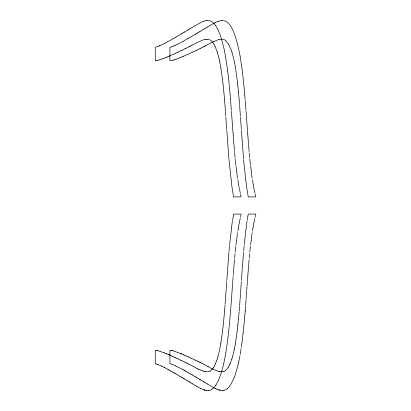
<?xml version="1.0" encoding="UTF-8"?>
<svg xmlns="http://www.w3.org/2000/svg" width="411" height="411" viewBox="0 0 411 411"><rect width="100%" height="100%" fill="white"/><g stroke="black" fill="none" stroke-linecap="round" stroke-linejoin="round"><path stroke-width="0.62" d="M227.632 269.241L228.912 252.375M242.264 269.051L243.533 252.375M233.278 274.851L234.496 259.387M227.607 269.621L227.504 271.039M242.213 269.811L242.187 270.186M247.89 275.057L249.097 259.582M240.486 293.737L241.329 281.828M239.726 304.078L240.034 299.943M241.432 280.4L242.089 271.419M247.874 275.262L247.818 276.074M225.1 304.176L225.428 299.742M225.85 294.029L226.723 281.622M226.805 280.502L227.463 271.517M225.834 294.225L225.798 294.708M239.711 304.274L239.664 304.947M246.071 299.429L246.929 287.628M247.047 286.102L247.314 282.444M224.668 309.75L225.038 305.044M225.464 299.244L225.767 295.098M231.434 299.634L232.302 287.726M232.415 286.205L233.083 277.487M233.217 275.771L233.14 276.783M239.294 309.658L239.598 305.81M240.086 299.244L240.389 295.098M240.435 294.517L240.404 294.903M245.249 310.166L245.583 305.825M247.345 282.038L247.694 277.589M224.653 309.935L224.529 311.466M230.622 310.269L230.972 305.722M231.403 300.04L231.367 300.549M232.379 286.714L232.328 287.423M242.171 270.376L242.136 270.849M245.233 310.372L245.203 310.773M245.655 304.911L245.958 300.955M230.607 310.469L230.52 311.579M231.008 305.214L231.352 300.754M239.269 310.028L239.181 311.106M244.771 316.126L245.1 312.083M246.004 300.349L245.978 300.652M246.98 287.017L246.949 287.423M247.802 276.279L247.735 277.086M244.756 316.326L244.591 318.232M245.187 310.973L245.167 311.276M245.151 311.481L245.115 311.882M229.009 251.285L229.538 245.578M230.479 312.083L229.353 324.921M243.656 250.957L244.149 245.686M234.594 258.283L235.041 253.618M237.003 236.931L237.08 236.048A10.547 2.728 90 0 1 237.363 233.828L237.584 232.616M249.23 258.082L249.657 253.618M251.624 236.931L251.702 236.048A10.547 2.728 90 0 1 251.984 233.828L252.184 232.703M236.988 237.126L236.942 237.62A11.955 3.093 90 0 1 236.705 239.592L236.618 240.122M246.22 227.545L246.343 226.163A16.815 4.351 -90 0 1 246.636 223.759L247.139 220.671M251.609 237.126L251.563 237.62A11.955 3.093 90 0 1 251.327 239.592L251.208 240.301M231.578 227.761L231.722 226.163A16.815 4.351 -90 0 1 232.015 223.759L232.523 220.671M224.514 311.641L224 317.39M246.199 227.761L246.153 228.269A11.323 2.928 90 0 1 245.948 229.965L245.87 230.468M239.12 311.821L238.621 317.39M231.563 227.966L231.532 228.269A11.323 2.928 90 0 1 231.326 229.965L231.265 230.381M223.985 317.564L223.8 319.445M238.606 317.564L238.39 319.707M244.576 318.433L243.975 324.921M229.615 244.807L231.234 230.55M235.21 251.938L235.827 246.158M244.257 244.586L245.845 230.638M249.826 251.938L250.438 246.256M229.312 325.317L229.117 327.182M237.918 324.181L238.37 319.881M237.897 324.371L237.861 324.752M243.934 325.317L243.702 327.475M223.23 324.844L223.748 319.881M237.841 324.937L237.733 325.949M243.168 332.36L243.682 327.67M223.209 325.034L223.142 325.676M228.542 332.458L229.05 327.767M243.148 332.556L243.107 332.951M228.521 332.653L228.403 333.732M228.007 337.231L228.336 334.313M227.987 337.426L227.581 340.791M243.086 333.146L242.988 334.02M223.091 326.128L222.634 330.372M235.971 244.899L236.587 240.301M237.712 326.128L237.239 330.521M250.592 244.899L251.193 240.389M242.968 334.215L242.418 339.07M222.618 330.521L222.485 331.626M237.219 330.67L237.116 331.554M222.443 331.99L222.248 333.46M237.08 331.847L236.864 333.46M242.356 339.553L242.192 340.889M242.166 341.079L241.843 343.411M227.509 341.361L226.595 347.639M238.637 226.343L238.755 225.526A11.462 2.969 -90 0 1 239.022 223.985L239.233 223.024M253.258 226.343L253.371 225.526A11.462 2.969 -90 0 1 253.644 223.985L253.839 223.106M233.52 214.527L233.587 214.074L241.098 214.074L240.928 214.979M238.601 226.615L238.308 228.439M248.141 214.527L248.208 214.074L255.714 214.074L255.55 214.979M253.222 226.615L252.929 228.439M221.082 341.531L221.591 338.037M221.714 337.179L222.192 333.835M221.693 337.349L221.652 337.606M235.703 341.531L236.186 338.207M236.335 337.179L236.813 333.835M236.31 337.349L236.274 337.606M233.484 214.799L233.237 216.356M221.036 341.839L220.907 342.723M248.105 214.799L247.859 216.356M235.657 341.839L235.56 342.512M241.283 347.177L241.817 343.596M240.517 352.232L241.087 348.466M225.88 352.325L226.523 348.102M235.539 342.656L235.498 342.938M240.486 352.417L240.183 354.323M220.887 342.866L220.835 343.211M225.855 352.504L225.593 354.143M220.799 343.416L220.697 344.074M235.421 343.416L235.308 344.141M220.656 344.331L219.155 351.862M235.287 344.269L234.527 348.323M232.652 219.875L233.191 216.628M247.288 219.762L247.812 216.628M225.521 354.59L225.418 355.217M237.856 231.033L238.293 228.521M252.477 231.033L252.899 228.603M225.387 355.397L223.738 363.565M239.947 355.751L238.894 361.099M234.506 348.456L234.162 350.141M240.836 215.482L240.481 217.214M255.452 215.482L255.103 217.214M238.878 361.187L238.344 363.643M239.546 221.55L240.235 218.344M254.168 221.55L254.856 218.344M239.479 221.883L239.269 222.865M254.101 221.883L253.89 222.865M217.45 358.294L217.517 357.981A6.586 1.706 -90 0 1 217.779 356.995L217.897 356.65M232.071 358.294L232.138 357.981A6.586 1.706 -90 0 1 232.4 356.995L232.503 356.702M233.802 351.744L234.131 350.264M233.695 352.222L232.534 356.599M219.063 352.284L217.917 356.599M223.702 363.725L223.291 365.471M238.303 363.802L237.835 365.785M223.178 365.944L221.303 372.505A10.357 2.682 -90 0 0 221.02 373.455L220.938 373.794M237.799 365.944L235.924 372.505A10.357 2.682 -90 0 0 235.642 373.455L235.493 374.067A8.955 2.317 90 0 1 235.102 375.279L234.224 377.473M220.923 373.861L220.871 374.067A8.955 2.317 90 0 1 220.481 375.279L219.602 377.473M216.54 360.909L217.172 359.235A4.809 1.243 -90 0 0 217.455 358.31M216.525 360.961L215.477 363.637M219.556 377.596L218.174 380.858M234.178 377.596L230.653 384.886M229.636 364.706L230.078 363.678M229.672 364.624L228.722 366.55M231.747 359.342L231.794 359.235A4.809 1.243 90 0 0 232.076 358.31M231.717 359.42L230.119 363.596M215.462 363.678L214.1 366.55M218.123 380.961L216.037 384.886M213.725 367.213L214.064 366.617M213.689 367.275L212.559 368.883L213.34 369.268M228.346 367.213L228.686 366.617M228.311 367.275L227.078 368.996L224.673 371.148M215.981 384.968L215.801 385.251M215.749 385.333L213.854 387.686L215.174 388.354M230.345 385.374L227.314 388.683M211.526 369.936L212.389 368.811M211.608 369.833L210.093 371.128M212.693 388.683L213.828 387.712L210.53 385.898M212.667 388.708L210.591 390.039M227.262 388.734L225.13 390.065M164.503 43.427L166.604 42.333M164.395 43.504L161.133 45.056M191.927 27.568L193.432 26.653M206.548 27.568L207.524 26.962M191.901 27.588L189.425 29.068M206.435 27.645L204.935 28.565M183.234 32.772L184.123 32.228M194.768 25.831L202.315 21.814M197.83 32.793L199.155 31.976M209.307 25.883L215.092 22.697M175.148 37.524L176.175 36.928M183.126 32.844L181.621 33.717M197.799 32.808L196.242 33.717M175.122 37.545L172.949 38.773M194.547 25.975L193.91 26.371M209.168 25.975L208.444 26.422M202.541 29.957L204.884 28.595M187.837 30.008L184.59 31.94M187.894 29.972L188.896 29.376M202.489 29.993L200.07 31.452M201.482 47.871L203.193 46.993M201.426 47.907L200.727 48.272M184.534 31.976L184.205 32.176M193.242 35.516L195.739 34.005M199.181 31.96L199.987 31.493M178.569 35.546L181.123 34.005M187.57 38.773L188.767 38.1M192.965 35.685L190.848 36.903M172.867 38.824L170.693 40.016M187.462 38.845L185.289 40.037M178.204 35.767L176.093 36.975M165.006 57.879L166.506 57.227M179.628 57.879L181.744 57.016M164.95 57.91L163.085 58.578M179.602 57.894L176.108 59.153M207.391 44.809L208.855 44.039M167.667 41.773L170.334 40.237M189.399 29.083L188.952 29.34M208.084 26.638L207.55 26.946M207.252 44.891L205.644 45.755M184.955 40.237L183.203 41.275M167.611 41.804L166.856 42.21M215.01 22.749L216.931 21.814M181.57 33.753L181.174 33.974M196.217 33.738L195.77 33.99M177.223 44.342L181.112 42.384M177.172 44.378L175.697 45.076M195.513 43.355L202.829 40.037M158.651 46.196L159.596 45.729M174.192 45.749L175.641 45.097M210.072 43.386L213.232 41.788M159.458 45.811L161.02 45.097M174.079 45.811L173.272 46.196M209.821 43.525L209.137 43.895M195.174 43.54L194.716 43.787M203.306 46.931L204.221 46.458M188.716 46.916L189.599 46.458M188.521 47.024L185.299 48.642M213.258 41.778L217.45 40.037M175.81 53.142L177.48 52.377M175.754 53.173L173.529 54.175M190.123 46.191L190.91 45.806M204.77 46.176L205.587 45.78M190.709 36.975L188.824 38.074M194.208 44.054L193.704 44.306M190.098 46.207L189.656 46.428M204.745 46.191L204.303 46.417M177.511 52.367L178.215 52.038M192.132 52.367L193.632 51.673M192.076 52.392L188.151 54.175M179.299 51.529L181.785 50.322M193.864 51.56L196.407 50.322M185.269 48.657L184.965 48.806M179.016 51.673L178.133 52.074M173.473 54.206L171.31 55.136M188.063 54.216L185.957 55.12M181.446 42.225L183.147 41.3M224.406 371.272L223.296 371.595M193.648 44.331L191.028 45.755M182.9 56.533L183.758 56.168M199.505 48.847L200.696 48.282M199.366 48.914L196.936 50.08M184.827 48.873L182.32 50.08M182.838 56.564L181.945 56.939M170.93 55.315L169.168 56.158M185.546 55.315L183.815 56.143M182.263 50.106L181.898 50.27M196.854 50.121L196.463 50.296M163.054 58.588L161.544 59.138M210.031 371.159L206.959 371.729M171.731 46.844L173.129 46.253M174.613 59.652L173.73 59.98M159.047 59.996L161.431 59.169M171.649 46.88L169.902 47.26L169.902 60.751L172.039 60.499M174.531 59.687L176.052 59.169M202.649 21.67L203.743 21.244M217.157 21.721L218.364 21.244M158.507 46.253L155.286 47.26L155.286 60.751L157.418 60.499M169.137 56.168L167.21 56.985M167.154 57.006L166.645 57.18M203.224 39.903L204.226 39.6M217.922 39.872L218.822 39.605M203.799 21.223L206.42 20.627M218.421 21.223L221.38 20.601M172.199 60.448L173.612 60.011M157.485 60.479L158.959 60.021M210.283 390.137L208.85 390.419M224.817 390.162L222.772 390.445L223.081 390.429M204.277 39.584L206.435 39.261M218.873 39.59C221.303 39.05 224.442 38.891 226.142 41.064M222.798 371.657L223.178 371.611M222.721 371.667L219.505 371.549M206.476 20.627L206.872 20.591M221.493 20.591C229.415 19.877 232.698 29.669 235.102 35.726A8.955 2.317 -90 0 1 235.493 36.923L235.642 37.54A10.357 2.682 90 0 0 235.924 38.495L237.82 45.133M206.79 20.601C210.591 19.867 213.792 22.667 215.724 25.626M208.485 390.429L208.654 390.424M208.069 390.445L206.281 390.363M222.69 390.445L220.055 390.224M206.337 371.739L204.431 371.457M206.61 39.271L206.985 39.271M218.149 30.09L220.481 35.726A8.955 2.317 -90 0 1 220.871 36.923L221.02 37.54A10.357 2.682 90 0 0 221.303 38.495L221.606 39.271M206.887 39.271C210.262 38.87 212.651 41.799 214.1 44.45M206.476 390.373L204.591 390.013L204.868 390.075M205.315 371.606L204.889 371.549M219.962 371.611L218.873 371.41M160.187 351.436L166.676 353.825L166.424 353.743M164.015 352.761L164.272 352.813M219.207 390.013L219.52 390.085L218.364 389.756M204.899 390.085L204.591 390.013M219.546 390.09L219.911 390.183M204.534 390.003L203.969 389.834M218.595 371.339L217.373 370.938M204 371.344L203.353 371.143M177.763 352.448L174.752 351.41M173.288 350.891L174.557 351.323M158.667 350.891L160.049 351.374M198.749 369.284L200.121 369.864M172.877 350.768L169.902 350.249L169.902 363.74L171.813 364.197M158.343 350.794L155.286 350.249L155.286 363.74L157.839 364.47M200.013 369.833L202.674 370.912M171.978 350.48L172.389 350.614M157.737 350.604L157.418 350.501M177.845 352.489L184.621 355.222M181.02 353.737L181.292 353.825M166.676 353.825L166.398 353.737M181.323 353.835L180.989 353.727M217.296 370.912L213.366 369.284M166.702 353.835L168.335 354.493M202.751 370.938L203.198 371.087M218.421 389.777L216.823 389.14M203.83 389.787L203.774 389.767M203.548 389.69L200.553 388.354M172.43 356.352L173.555 356.84M187.19 356.404L188.315 356.907M186.913 356.301L186.121 355.957M172.291 356.301L171.444 355.931M183.789 354.842L183.589 354.77M168.392 354.518L170 355.222M175.502 365.852L172.795 364.608M161.02 365.903L162.689 366.704M175.446 365.831L182.371 369.278M161.076 365.924L158.173 364.608M189.384 357.38L191.377 358.3M212.333 368.79L211.218 368.261M168.936 354.76L169.281 354.888M174.68 357.344L175.841 357.873M197.604 368.749L196.463 368.184M197.742 368.801L198.719 369.268M189.245 357.323L188.372 356.933M174.649 357.334L173.725 356.923M191.459 358.33L194.984 360.005M176.869 358.346L178.189 358.952M176.725 358.289L175.754 357.827M200.029 362.41L200.727 362.728M172.456 364.47L171.844 364.208M200.614 362.682L202.31 363.571M178.246 358.973L180.804 360.221M216.71 389.094L215.01 388.251M181.734 360.658L184.719 362.076M181.652 360.622L180.855 360.252M197.506 361.177L199.34 362.076M157.002 364.11L157.362 364.269M197.619 361.228L195.508 360.262M202.392 363.607L204.827 364.85M187.77 363.607L188.716 364.084M187.688 363.571L186.943 363.18M164.446 367.532L167.75 369.278M200.496 388.318L196.992 386.504M197.044 386.53L195.852 385.862M170.817 355.633L170.226 355.34M187.652 372.274L185.541 371.118M171.839 371.611L173.036 372.274M171.783 371.585L170.277 370.732M171.012 355.721L171.284 355.854M199.392 362.101L199.916 362.358M184.775 362.101L185.299 362.358M186.147 355.972L184.678 355.253M208.213 366.638L210.977 368.128M193.596 366.638L196.36 368.128M208.326 366.694L207.447 366.227M193.54 366.612L190.293 364.896M183.121 369.684L184.118 370.254M168.556 369.715L169.502 370.254M183.065 369.659L182.397 369.294M168.443 369.659L167.832 369.325M195.04 360.031L195.369 360.195M185.382 362.399L186.887 363.144M174.064 372.854L173.144 372.345M174.151 372.9L175.235 373.527M190.709 374.025L189.882 373.542M190.822 374.082L192.297 374.924M176.093 374.025L175.261 373.542M176.144 374.056L180.008 376.342M204.884 364.881L207.36 366.175M190.236 364.865L188.767 364.115M187.062 380.54L187.976 381.079M204.796 382.358L204.159 381.999M186.923 380.468L184.703 379.127M204.909 382.42L206.605 383.468M190.149 382.348L189.399 381.917M190.288 382.42L191.983 383.468M200.794 380.005L199.931 379.476M200.044 379.538L199.35 379.142M191.994 374.76L194.66 376.358M196.828 377.611L199.181 379.04M195.739 376.995L196.299 377.313M181.066 376.964L182.155 377.581M182.207 377.611L183.316 378.279M195.631 376.933L194.799 376.445M196.771 377.581L196.33 377.329M181.01 376.933L180.234 376.481M207.411 383.977L206.687 383.525M207.468 384.008L210.196 385.688M192.821 383.992L192.04 383.509M192.846 384.008L195.631 385.724M203.435 381.578L204.103 381.968M203.404 381.562L200.82 380.026M162.715 366.72L164.554 367.609M184.76 370.65L185.484 371.082M184.955 370.763L184.205 370.306M184.036 378.721L184.565 379.04M189.594 382.035L188.033 381.115M170.082 370.619L169.553 370.29M183.984 378.69L183.373 378.315M187.74 372.325L189.851 373.527M226.168 41.09L228.706 44.419M215.749 25.667L217.522 28.765M228.742 44.48L231.146 50.039M214.121 44.48L215.035 46.335M218.123 30.039L217.589 28.919M217.1 51.581L214.984 46.217M217.116 51.616L217.172 51.765A4.809 1.243 90 0 1 217.455 52.69M221.58 39.281L224.236 49.731M231.162 50.091L231.794 51.765A4.809 1.243 -90 0 1 232.076 52.69M237.856 45.292L239.962 55.336M233.654 58.598L232.4 54A6.586 1.706 90 0 1 232.133 53.024L232.071 52.706M253.854 187.976L253.644 187.015A11.462 2.969 90 0 1 253.371 185.479L253.248 184.57M254.928 192.98L254.204 189.62M219.5 60.674L219.14 59.076M219.114 58.953L217.779 54A6.586 1.706 90 0 1 217.517 53.024L217.45 52.706M219.525 60.797L219.885 62.544M239.233 187.976L239.022 187.015A11.462 2.969 90 0 1 238.75 185.479L238.627 184.57M240.307 192.98L239.531 189.368M233.777 59.138L234.517 62.611M253.906 188.217L254.101 189.117M239.341 188.459L239.443 188.952M255.154 194.028L255.714 196.926L248.208 196.926L248.172 196.664M240.538 194.028L241.098 196.926L233.587 196.926L233.551 196.664M224.272 49.901L225.582 56.769M234.527 62.678L235.267 66.603M219.911 62.678L220.856 67.923M252.184 178.297L251.984 177.167A10.547 2.728 -90 0 1 251.696 174.958L251.635 174.166M237.568 178.297L237.363 177.167A10.547 2.728 -90 0 1 237.075 174.958L237.013 174.166M238.293 182.479L237.841 179.879M252.94 182.648L252.462 179.879M252.971 182.818L253.233 184.477M238.354 182.818L238.611 184.477M247.797 194.28L246.636 187.241A16.815 4.351 90 0 1 246.343 184.837L246.153 182.731A11.323 2.928 -90 0 0 245.948 181.035L245.896 180.701M233.207 194.465L232.02 187.241A16.815 4.351 90 0 1 231.722 184.837L231.532 182.731A11.323 2.928 -90 0 0 231.326 181.035L231.275 180.701M239.993 55.516L240.173 56.59M247.874 194.737L248.121 196.324M233.284 194.922L233.499 196.324M240.199 56.769L242.13 69.639M251.224 170.786L250.571 165.905M236.587 170.699L235.95 165.905M225.608 56.949L227.535 69.829M236.602 170.786L236.705 171.413A11.955 3.093 -90 0 1 236.947 173.38L236.988 173.874M251.255 170.966L251.321 171.413A11.955 3.093 -90 0 1 251.563 173.38L251.589 173.673M235.287 66.731L235.431 67.651M245.855 180.45L244.226 166.08M231.234 180.45L228.999 159.602M235.498 68.062L235.626 68.93M220.877 68.062L221.005 68.93M236.248 73.22L235.693 69.392M236.31 73.651L237.229 80.402M221.026 69.084L222.449 79.082M242.156 69.829L242.598 73.477M227.555 70.019L227.761 71.642M227.786 71.833L228.475 77.951M222.469 79.225L222.788 82.036M250.448 164.842L249.821 158.965M235.837 164.934L235.2 158.965M243.692 83.428L242.618 73.672M243.713 83.623L243.903 85.385M237.27 80.777L237.409 82.036M238.38 91.206L237.877 86.438M237.722 84.959L237.424 82.2M238.401 91.381L238.591 93.266M237.743 85.139L237.861 86.248M223.132 85.231L222.808 82.2M223.152 85.416L223.23 86.156M228.495 78.147L229.271 85.288M249.667 157.48L249.22 152.815M235.071 157.68L234.583 152.615M244.17 165.535L243.641 159.822M223.276 86.629L223.969 93.266M243.954 85.878L244.602 92.865M229.333 85.878L230.129 94.571M249.107 151.515L247.879 135.841M238.606 93.436L239.14 99.447M234.486 151.515L233.268 135.943M223.985 93.436L224.524 99.447M244.622 93.066L244.74 94.473M243.564 158.949L242.259 141.857M228.942 158.949L227.622 141.667M239.156 99.626L239.587 105.098M224.54 99.626L224.663 101.157M247.71 133.611L247.037 124.795M233.088 133.611L232.41 124.692M245.1 98.917L244.756 94.674M247.725 133.811L247.807 134.823M233.109 133.811L233.129 134.114M242.084 139.483L241.427 130.498M230.504 99.221L230.145 94.777M227.463 139.483L226.805 130.498M230.52 99.421L230.545 99.724M224.966 105.098L224.673 101.342M227.494 139.863L227.54 140.434M245.172 99.822L245.197 100.125M246.924 123.274L246.055 111.366M242.125 139.961L242.182 140.716M224.997 105.478L225.778 116M245.973 110.246L245.244 100.731M246.965 123.778L247.016 124.492M241.329 129.172L240.486 117.263M230.561 99.924L230.586 100.227M231.352 110.246L230.622 100.731M232.333 123.68L231.429 111.263M239.639 105.766L239.685 106.341M233.181 134.721L233.217 135.229M232.364 124.086L232.395 124.492M240.404 116.097L239.721 106.824M226.738 129.583L225.86 117.166M247.823 135.024L247.854 135.435M227.555 140.624L227.586 141.096M242.192 140.906L242.238 141.569M233.232 135.435L233.253 135.738M208.32 390.44L208.346 390.435"/></g></svg>
